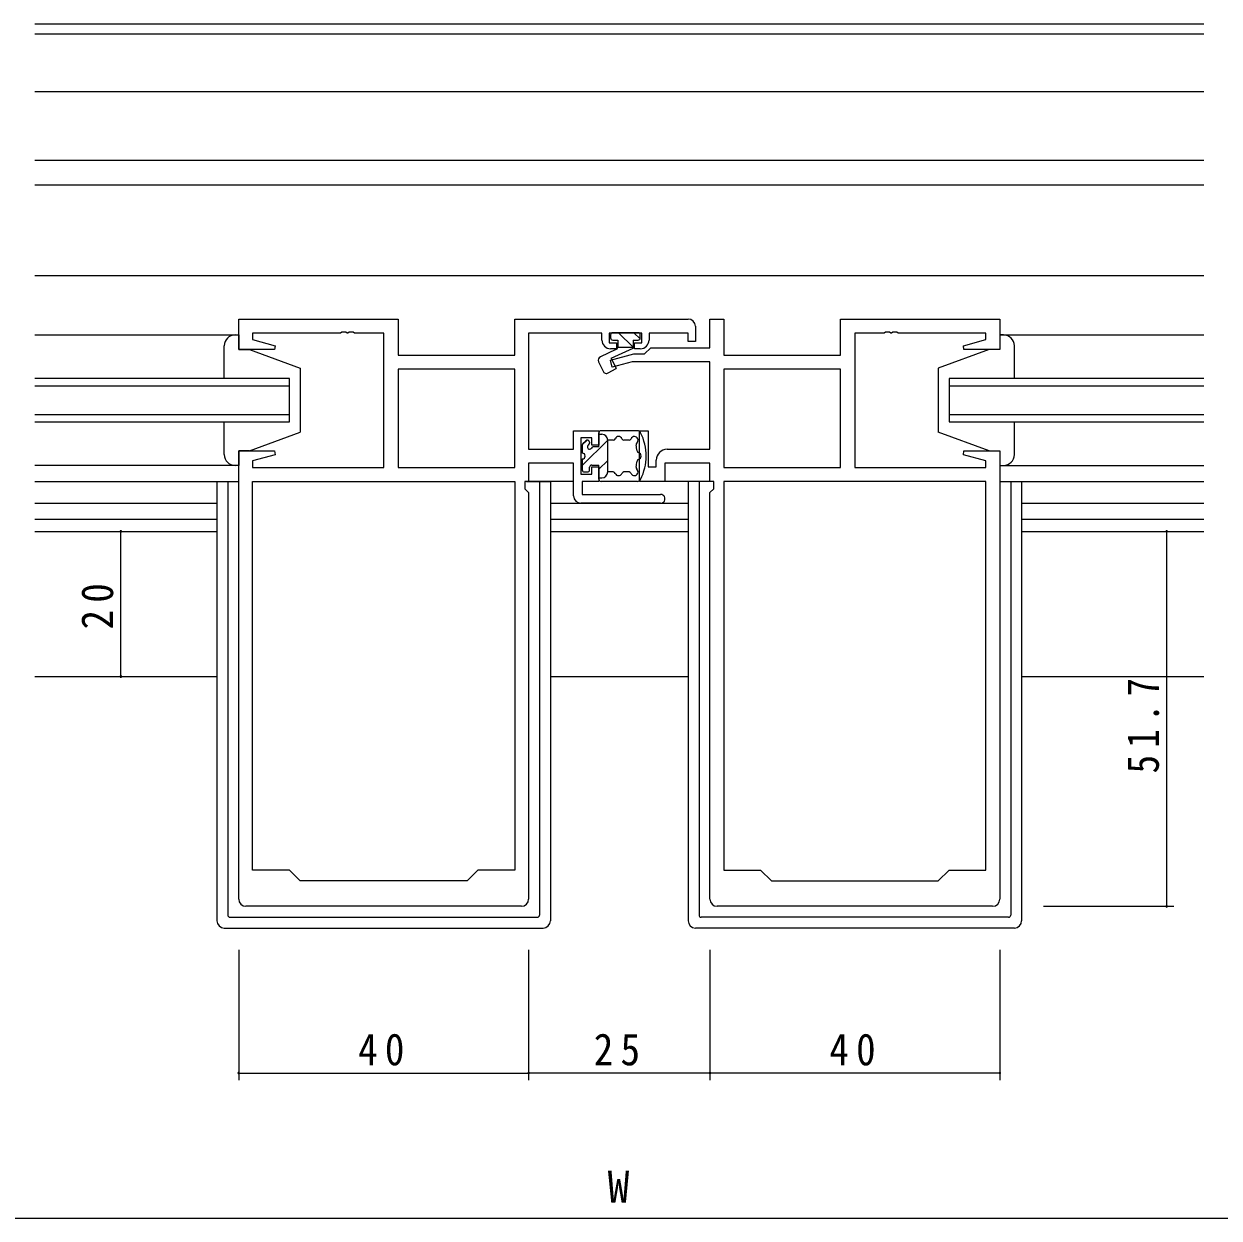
# Model space of a CAD drawing. Units: millimetres, scale not verified. Extents: x -567 to 567, y -403 to 403.
# Drawn here: x 70.1 to 235, y -58.1 to 106.6 of the extents above; entities that cross this region are included whole.
import ezdxf
from ezdxf.enums import TextEntityAlignment as Align

# ---------------------------------------------------------------- set-up
doc = ezdxf.new("R2010")
doc.units = ezdxf.units.MM
doc.header["$LTSCALE"] = 2
for name, color, linetype, lineweight in [('0-3_YKK_D', 6, 'Continuous', 18), ('0-4_YKK_11', 7, 'Continuous', 18), ('0-5_YKK_12', 2, 'Continuous', 18), ('0-6_YKK_13', 4, 'Continuous', 18)]:
    doc.layers.add(name, color=color, linetype=linetype, lineweight=lineweight)
doc.styles.add('ＭＳ ゴシック', font='')
doc.styles.get('ＭＳ ゴシック').set_extended_font_data('MS Gothic')

msp = doc.modelspace()

# ---------------------------------------------------------------- linework, layer by layer
at = {"layer": '0-3_YKK_D'}
for p, q in [((72.649, 36.618), (84.524, 36.618)), ((83.524, 16.618), (83.524, 36.618)), ((210.774, 36.618), (228.774, 36.618)), ((227.774, 36.618), (227.774, -15.082)), ((72.649, 16.618), (84.524, 16.618)), ((210.774, -15.082), (228.774, -15.082)), ((99.774, -21.082), (99.774, -39.082)), ((139.774, -21.082), (139.774, -39.082)), ((139.774, -21.082), (139.774, -39.082)), ((164.774, -21.082), (164.774, -39.082)), ((164.774, -21.082), (164.774, -39.082)), ((204.774, -21.082), (204.774, -39.082)), ((99.774, -38.082), (139.774, -38.082)), ((164.774, -38.082), (139.774, -38.082)), ((204.774, -38.082), (164.774, -38.082)), ((-90.726, -58.082), (395.274, -58.082))]:
    msp.add_line(p, q, dxfattribs=at)
for centre, start, end in [((83.524, 36.618), 90, 270), ((83.524, 36.618), 270, 90), ((227.774, 36.618), 90, 270), ((227.774, 36.618), 270, 90), ((83.524, 16.618), 90, 270), ((83.524, 16.618), 270, 90), ((227.774, -15.082), 90, 270), ((227.774, -15.082), 270, 90), ((99.774, -38.082), 0, 180), ((99.774, -38.082), 180, 0), ((139.774, -38.082), 0, 180), ((139.774, -38.082), 0, 180), ((139.774, -38.082), 180, 0), ((139.774, -38.082), 180, 0), ((164.774, -38.082), 0, 180), ((164.774, -38.082), 0, 180), ((164.774, -38.082), 180, 0), ((164.774, -38.082), 180, 0), ((204.774, -38.082), 0, 180), ((204.774, -38.082), 180, 0)]:
    msp.add_arc(centre, 0.106, start, end, dxfattribs=at)
at = {"layer": '0-4_YKK_11'}
for p, q in [((99.774, 65.918), (121.774, 65.918)), ((99.774, 61.718), (99.774, 65.918)), ((121.774, 65.918), (121.774, 60.918)), ((137.844, 65.918), (161.774, 65.918)), ((137.844, 60.918), (137.844, 65.918)), ((162.774, 64.918), (162.774, 62.818)), ((164.774, 65.918), (166.704, 65.918)), ((164.774, 61.948), (164.774, 65.918)), ((166.704, 65.918), (166.704, 60.918)), ((182.774, 65.918), (204.774, 65.918)), ((182.774, 60.918), (182.774, 65.918)), ((204.774, 65.918), (204.774, 61.718)), ((101.704, 63.988), (101.704, 63.07)), ((113.816, 63.988), (101.704, 63.988)), ((101.704, 63.07), (104.803, 62.24)), ((113.999, 64.108), (113.816, 63.988)), ((114.549, 64.108), (113.999, 64.108)), ((114.732, 63.988), (114.549, 64.108)), ((114.816, 63.988), (114.732, 63.988)), ((114.999, 64.108), (114.816, 63.988)), ((115.549, 64.108), (114.999, 64.108)), ((115.732, 63.988), (115.549, 64.108)), ((119.774, 63.988), (115.732, 63.988)), ((119.774, 45.448), (119.774, 63.988)), ((139.774, 63.988), (139.774, 47.948)), ((149.874, 63.988), (139.774, 63.988)), ((149.874, 63.018), (149.874, 63.988)), ((150.874, 63.988), (150.874, 62.618)), ((155.374, 63.988), (150.874, 63.988)), ((155.374, 62.618), (155.374, 63.988)), ((156.374, 63.988), (156.374, 63.018)), ((161.774, 63.988), (156.374, 63.988)), ((161.774, 62.818), (161.774, 63.988)), ((162.774, 62.818), (161.774, 62.818)), ((184.774, 63.988), (184.774, 45.448)), ((188.816, 63.988), (184.774, 63.988)), ((188.999, 64.108), (188.816, 63.988)), ((189.549, 64.108), (188.999, 64.108)), ((189.732, 63.988), (189.549, 64.108)), ((189.816, 63.988), (189.732, 63.988)), ((189.999, 64.108), (189.816, 63.988)), ((190.549, 64.108), (189.999, 64.108)), ((190.732, 63.988), (190.549, 64.108)), ((202.844, 63.988), (190.732, 63.988)), ((199.745, 62.24), (202.844, 63.07)), ((202.844, 63.07), (202.844, 63.988)), ((104.735, 61.718), (99.774, 61.718)), ((104.803, 62.24), (104.735, 61.718)), ((150.874, 62.618), (151.874, 62.618)), ((151.045, 60.251), (154.28, 61.118)), ((151.874, 61.818), (151.074, 61.818)), ((151.874, 62.618), (151.874, 61.818)), ((154.28, 61.118), (155.774, 61.118)), ((154.374, 62.618), (155.374, 62.618)), ((154.374, 61.818), (154.374, 62.618)), ((155.174, 61.818), (154.374, 61.818)), ((155.774, 61.118), (156.604, 61.948)), ((156.604, 61.948), (164.774, 61.948)), ((199.814, 61.718), (199.745, 62.24)), ((204.774, 61.718), (199.814, 61.718)), ((121.774, 60.918), (137.844, 60.918)), ((151.303, 59.285), (151.045, 60.251)), ((154.039, 60.018), (151.303, 59.285)), ((164.774, 60.018), (154.039, 60.018)), ((164.774, 47.948), (164.774, 60.018)), ((166.704, 60.918), (182.774, 60.918)), ((137.844, 58.988), (121.774, 58.988)), ((121.774, 58.988), (121.774, 45.448)), ((137.844, 58.988), (121.774, 58.988)), ((137.844, 45.448), (137.844, 58.988)), ((182.774, 58.988), (166.704, 58.988)), ((166.704, 58.988), (166.704, 45.448)), ((182.774, 58.988), (166.704, 58.988)), ((182.774, 45.448), (182.774, 58.988)), ((145.974, 50.518), (149.474, 50.518)), ((145.974, 47.948), (145.974, 50.518)), ((146.974, 49.518), (146.974, 44.518)), ((148.474, 49.518), (146.974, 49.518)), ((148.474, 48.518), (148.474, 49.518)), ((149.474, 50.518), (149.474, 48.518)), ((155.074, 50.518), (156.274, 50.518)), ((155.074, 43.518), (155.074, 50.518)), ((156.274, 50.518), (156.274, 45.518)), ((139.774, 47.948), (145.974, 47.948)), ((149.474, 48.518), (148.474, 48.518)), ((158.874, 47.948), (164.774, 47.948)), ((99.774, 47.718), (104.735, 47.718)), ((99.774, -14.082), (99.774, 47.718)), ((104.803, 47.195), (101.704, 46.365)), ((101.704, 46.365), (101.704, 45.448)), ((104.735, 47.718), (104.803, 47.195)), ((157.374, 45.518), (157.374, 46.448)), ((199.745, 47.195), (199.814, 47.718)), ((202.844, 46.365), (199.745, 47.195)), ((199.814, 47.718), (204.774, 47.718)), ((202.844, 45.448), (202.844, 46.365)), ((204.774, 47.718), (204.774, -14.082)), ((101.704, 45.448), (119.774, 45.448)), ((121.774, 45.448), (137.844, 45.448)), ((139.774, 46.018), (139.774, 43.518)), ((145.974, 46.018), (139.774, 46.018)), ((145.974, 41.518), (145.974, 46.018)), ((146.974, 44.518), (148.474, 44.518)), ((148.474, 45.518), (149.474, 45.518)), ((148.474, 44.518), (148.474, 45.518)), ((149.474, 45.518), (149.474, 43.518)), ((156.274, 45.518), (157.374, 45.518)), ((158.574, 46.018), (158.574, 43.518)), ((164.774, 46.018), (158.574, 46.018)), ((164.774, 43.518), (164.774, 46.018)), ((166.704, 45.448), (182.774, 45.448)), ((184.774, 45.448), (202.844, 45.448)), ((101.704, 43.518), (137.844, 43.518)), ((101.704, -10.082), (101.704, 43.518)), ((137.844, 43.518), (137.844, -10.082)), ((137.844, 43.518), (137.844, -10.082)), ((139.244, 43.518), (139.244, 42.518)), ((139.774, 43.518), (139.244, 43.518)), ((147.174, 43.518), (147.174, 41.718)), ((149.474, 43.518), (147.174, 43.518)), ((158.574, 43.518), (155.074, 43.518)), ((165.304, 43.518), (164.774, 43.518)), ((165.304, 42.518), (165.304, 43.518)), ((166.704, 43.518), (166.704, -10.082)), ((202.844, 43.518), (166.704, 43.518)), ((166.704, 43.518), (166.704, -10.082)), ((202.844, -10.082), (202.844, 43.518)), ((139.244, 42.518), (139.774, 41.988)), ((139.774, 41.988), (139.774, -14.082)), ((147.174, 41.718), (157.974, 41.718)), ((164.774, 41.988), (165.304, 42.518)), ((164.774, -14.082), (164.774, 41.988)), ((157.974, 40.518), (146.974, 40.518)), ((106.774, -10.082), (101.704, -10.082)), ((108.274, -11.582), (106.774, -10.082)), ((132.774, -10.082), (131.274, -11.582)), ((137.844, -10.082), (132.774, -10.082)), ((166.704, -10.082), (171.774, -10.082)), ((171.774, -10.082), (173.274, -11.582)), ((196.274, -11.582), (197.774, -10.082)), ((197.774, -10.082), (202.844, -10.082)), ((131.274, -11.582), (108.274, -11.582)), ((173.274, -11.582), (196.274, -11.582)), ((138.774, -15.082), (100.774, -15.082)), ((203.774, -15.082), (165.774, -15.082))]:
    msp.add_line(p, q, dxfattribs=at)
for centre, radius, start, end in [((161.774, 64.918), 1, 0.00001, 89.99999), ((151.074, 63.018), 1.2, 180.00001, 269.99999), ((155.174, 63.018), 1.2, 270.00001, 359.99999), ((158.874, 46.448), 1.5, 90.00001, 179.99999), ((146.974, 41.518), 1, 180.00001, 269.99999), ((157.974, 41.118), 0.6, 269.99999, 90.00001), ((100.774, -14.082), 1, 180.00001, 269.99999), ((138.774, -14.082), 1, 270.00001, 359.99999), ((165.774, -14.082), 1, 180.00001, 269.99999), ((203.774, -14.082), 1, 270.00001, 359.99999)]:
    msp.add_arc(centre, radius, start, end, dxfattribs=at)
at = {"layer": '0-5_YKK_12'}
for p, q in [((71.649, 106.618), (232.899, 106.618)), ((232.899, 105.218), (71.649, 105.218)), ((71.649, 97.318), (232.899, 97.318)), ((71.649, 87.818), (232.899, 87.818)), ((71.649, 84.418), (232.899, 84.418)), ((71.649, 71.918), (232.899, 71.918)), ((106.774, 57.718), (71.649, 57.718)), ((106.774, 51.718), (106.774, 57.718)), ((197.774, 57.718), (197.774, 51.718)), ((232.899, 57.718), (197.774, 57.718)), ((71.649, 56.718), (106.774, 56.718)), ((197.774, 56.718), (232.899, 56.718)), ((106.774, 52.718), (71.649, 52.718)), ((71.649, 51.718), (106.774, 51.718)), ((232.899, 52.718), (197.774, 52.718)), ((197.774, 51.718), (232.899, 51.718)), ((71.649, 43.518), (99.774, 43.518)), ((204.774, 43.518), (232.899, 43.518)), ((71.649, 40.518), (96.774, 40.518)), ((142.774, 40.518), (161.774, 40.518)), ((207.774, 40.518), (232.899, 40.518)), ((96.774, 38.248), (71.649, 38.248)), ((161.774, 38.248), (142.774, 38.248)), ((232.899, 38.248), (207.774, 38.248)), ((71.649, 36.618), (96.774, 36.618)), ((142.774, 36.618), (161.774, 36.618)), ((207.774, 36.618), (232.899, 36.618)), ((71.649, 16.618), (96.774, 16.618)), ((142.774, 16.618), (161.774, 16.618)), ((207.774, 16.618), (232.899, 16.618))]:
    msp.add_line(p, q, dxfattribs=at)
at = {"layer": '0-6_YKK_13'}
for p, q in [((71.649, 63.717), (99.774, 63.716)), ((99.274, 63.718), (99.774, 63.718)), ((99.774, 63.718), (99.774, 61.718)), ((151.074, 63.718), (151.074, 63.318)), ((154.874, 64.018), (151.374, 64.018)), ((151.374, 63.018), (152.074, 63.018)), ((152.074, 63.018), (152.074, 62.018)), ((152.17, 64.018), (154.17, 62.018)), ((154.174, 63.018), (154.874, 63.018)), ((154.174, 63.018), (154.174, 61.914)), ((154.291, 64.018), (155.136, 63.172)), ((155.174, 63.318), (155.174, 63.718)), ((204.774, 63.718), (204.774, 61.718)), ((205.274, 63.718), (204.774, 63.718)), ((204.774, 63.718), (232.899, 63.718)), ((204.774, 63.718), (204.774, 61.718)), ((205.274, 63.718), (204.774, 63.718)), ((97.774, 57.718), (97.774, 62.218)), ((99.774, 61.718), (101.274, 61.718)), ((101.274, 61.718), (108.274, 59.118)), ((151.801, 61.691), (149.663, 60.693)), ((151.174, 60.515), (154.174, 61.914)), ((152.074, 62.018), (154.174, 62.018)), ((203.274, 61.718), (196.274, 59.118)), ((203.274, 61.718), (196.274, 59.118)), ((204.774, 61.718), (203.274, 61.718)), ((204.774, 61.718), (203.274, 61.718)), ((206.774, 57.718), (206.774, 62.218)), ((206.774, 58.118), (206.774, 62.218)), ((149.421, 60.029), (150.038, 58.706)), ((151.174, 60.515), (151.828, 59.112)), ((108.274, 59.118), (108.274, 50.318)), ((150.741, 58.485), (151.828, 59.112)), ((196.274, 59.118), (196.274, 50.318)), ((196.274, 59.118), (196.274, 50.318)), ((97.774, 47.218), (97.774, 51.718)), ((206.774, 47.218), (206.774, 51.718)), ((206.774, 47.218), (206.774, 51.318)), ((101.274, 47.718), (108.274, 50.318)), ((149.474, 48.268), (149.474, 50.218)), ((149.474, 50.018), (149.874, 50.018)), ((154.774, 50.518), (149.774, 50.518)), ((203.274, 47.718), (196.274, 50.318)), ((203.274, 47.718), (196.274, 50.318)), ((147.174, 45.727), (150.674, 49.227)), ((147.174, 48.518), (147.174, 47.418)), ((147.177, 48.558), (147.834, 49.215)), ((147.662, 49.13), (147.262, 48.73)), ((148.174, 48.918), (148.174, 48.787)), ((149.474, 48.268), (148.694, 48.268)), ((151.432, 49.218), (150.674, 49.218)), ((150.674, 44.818), (150.674, 49.218)), ((153.62, 49.218), (152.916, 49.218)), ((99.774, 47.718), (99.774, 45.718)), ((101.274, 47.718), (99.774, 47.718)), ((147.174, 46.618), (147.174, 45.118)), ((149.474, 45.198), (150.674, 46.398)), ((203.274, 47.718), (204.774, 47.718)), ((203.274, 47.718), (204.774, 47.718)), ((204.774, 47.718), (204.774, 45.718)), ((204.774, 47.718), (204.774, 45.718)), ((99.774, 45.718), (71.649, 45.718)), ((99.774, 45.718), (99.274, 45.718)), ((147.474, 44.818), (147.874, 44.818)), ((148.174, 45.118), (148.174, 45.468)), ((148.474, 45.768), (149.474, 45.768)), ((149.474, 43.818), (149.474, 45.768)), ((151.432, 44.818), (150.674, 44.818)), ((153.62, 44.818), (152.916, 44.818)), ((204.774, 45.718), (205.274, 45.718)), ((204.774, 45.718), (205.274, 45.718)), ((204.774, 45.717), (232.899, 45.717)), ((96.774, 43.518), (96.774, -17.082)), ((98.274, 43.518), (98.274, -16.282)), ((139.474, 43.518), (142.774, 43.518)), ((145.974, 43.518), (139.474, 43.518)), ((141.274, 43.518), (141.274, -16.282)), ((142.774, 43.518), (142.774, -17.082)), ((149.474, 44.018), (149.874, 44.018)), ((154.774, 43.518), (149.774, 43.518)), ((165.074, 43.518), (158.274, 43.518)), ((161.774, 43.518), (161.774, -17.082)), ((165.074, 43.518), (161.774, 43.518)), ((163.274, 43.518), (163.274, -16.282)), ((206.274, 43.518), (206.274, -16.282)), ((207.774, 43.518), (207.774, -17.082)), ((97.774, -18.082), (141.774, -18.082)), ((98.574, -16.582), (140.974, -16.582)), ((206.774, -18.082), (162.774, -18.082)), ((205.974, -16.582), (163.574, -16.582))]:
    msp.add_line(p, q, dxfattribs=at)
for centre, radius, start, end in [((99.274, 62.218), 1.5, 90, 180), ((151.374, 63.718), 0.3, 90, 180), ((151.374, 63.318), 0.3, 180, 270), ((154.874, 63.718), 0.3, 0, 90), ((154.874, 63.318), 0.3, 270, 0), ((205.274, 62.218), 1.5, 0, 90), ((205.274, 62.218), 1.5, 0, 90), ((151.59, 62.144), 0.5, 295, 345.39617), ((149.874, 60.24), 0.5, 115.00014, 205.00005), ((150.491, 58.918), 0.5, 205.00005, 300.00004), ((149.774, 50.218), 0.3, 90, 180), ((149.874, 49.218), 0.8, 0, 90), ((152.174, 49.218), 0.5, 22.02431, 157.97569), ((154.362, 49.218), 0.5, 309.78774, 157.97569), ((154.774, 50.018), 0.5, 26.26805, 90), ((148.695, 47.018), 7.279, 333.73195, 26.26805), ((147.474, 48.518), 0.3, 135, 180), ((147.874, 48.918), 0.3, 0, 135), ((148.174, 48.268), 0.3, 120, 270), ((147.874, 48.787), 0.3, 300, 0), ((148.174, 48.268), 0.3, 270, 330), ((148.694, 47.968), 0.3, 90, 150), ((151.432, 49.518), 0.3, 270, 337.97569), ((152.916, 49.518), 0.3, 202.02431, 270), ((153.62, 49.518), 0.3, 270, 337.97569), ((154.874, 48.603), 0.3, 129.78774, 194.39052), ((148.695, 47.018), 6.079, 6.82808, 14.39052), ((99.274, 47.218), 1.5, 180, 270), ((147.174, 47.018), 0.4, 270, 90), ((148.695, 47.018), 6.079, 345.60948, 353.17192), ((155.029, 47.776), 0.3, 186.82808, 251.43085), ((155.029, 46.259), 0.3, 108.56915, 173.17192), ((154.774, 47.018), 0.5, 288.56915, 71.43085), ((205.274, 47.218), 1.5, 270, 0), ((205.274, 47.218), 1.5, 270, 0), ((147.474, 45.118), 0.3, 180, 270), ((147.874, 45.118), 0.3, 270, 0), ((148.474, 45.468), 0.3, 90, 180), ((149.874, 44.818), 0.8, 270, 0), ((151.432, 44.518), 0.3, 22.02431, 90), ((152.174, 44.818), 0.5, 202.02431, 337.97569), ((152.916, 44.518), 0.3, 90, 157.97569), ((153.62, 44.518), 0.3, 22.02431, 90), ((154.362, 44.818), 0.5, 202.02431, 50.21226), ((154.874, 45.432), 0.3, 165.60948, 230.21226), ((149.774, 43.818), 0.3, 180, 270), ((154.774, 44.018), 0.5, 270, 333.73195), ((98.574, -16.282), 0.3, 180, 270), ((140.974, -16.282), 0.3, 270, 0), ((163.574, -16.282), 0.3, 180, 270), ((205.974, -16.282), 0.3, 270, 0), ((97.774, -17.082), 1, 180, 270), ((141.774, -17.082), 1, 270, 0), ((162.774, -17.082), 1, 180, 270), ((206.774, -17.082), 1, 270, 0)]:
    msp.add_arc(centre, radius, start, end, dxfattribs=at)

# ---------------------------------------------------------------- texts
at = {"layer": '0-3_YKK_D', "color": 7, "style": 'ＭＳ ゴシック'}
msp.add_text('W', height=4.399, dxfattribs=at).set_placement((150.674, -57.282), align=Align.BOTTOM_LEFT)
at = {"layer": '0-3_YKK_D', "color": 7, "char_height": 4.399, "attachment_point": 7, "rotation": 90, "style": 'ＭＳ ゴシック'}
for s, insert in [('\\T1.37;\\W0.9;20', (82.524, 23.098)), ('\\T1.39;\\W0.85;51.7', (226.774, 3.248))]:
    msp.add_mtext(s, dxfattribs=dict(at, insert=insert))
at = {"layer": '0-3_YKK_D', "color": 7, "char_height": 4.399, "attachment_point": 7, "style": 'ＭＳ ゴシック'}
for s, insert in [('\\T1.37;\\W0.9;40', (116.254, -37.082)), ('\\T1.37;\\W0.9;25', (148.754, -37.082)), ('\\T1.37;\\W0.9;40', (181.254, -37.082))]:
    msp.add_mtext(s, dxfattribs=dict(at, insert=insert))

doc.saveas('drawing.dxf')
